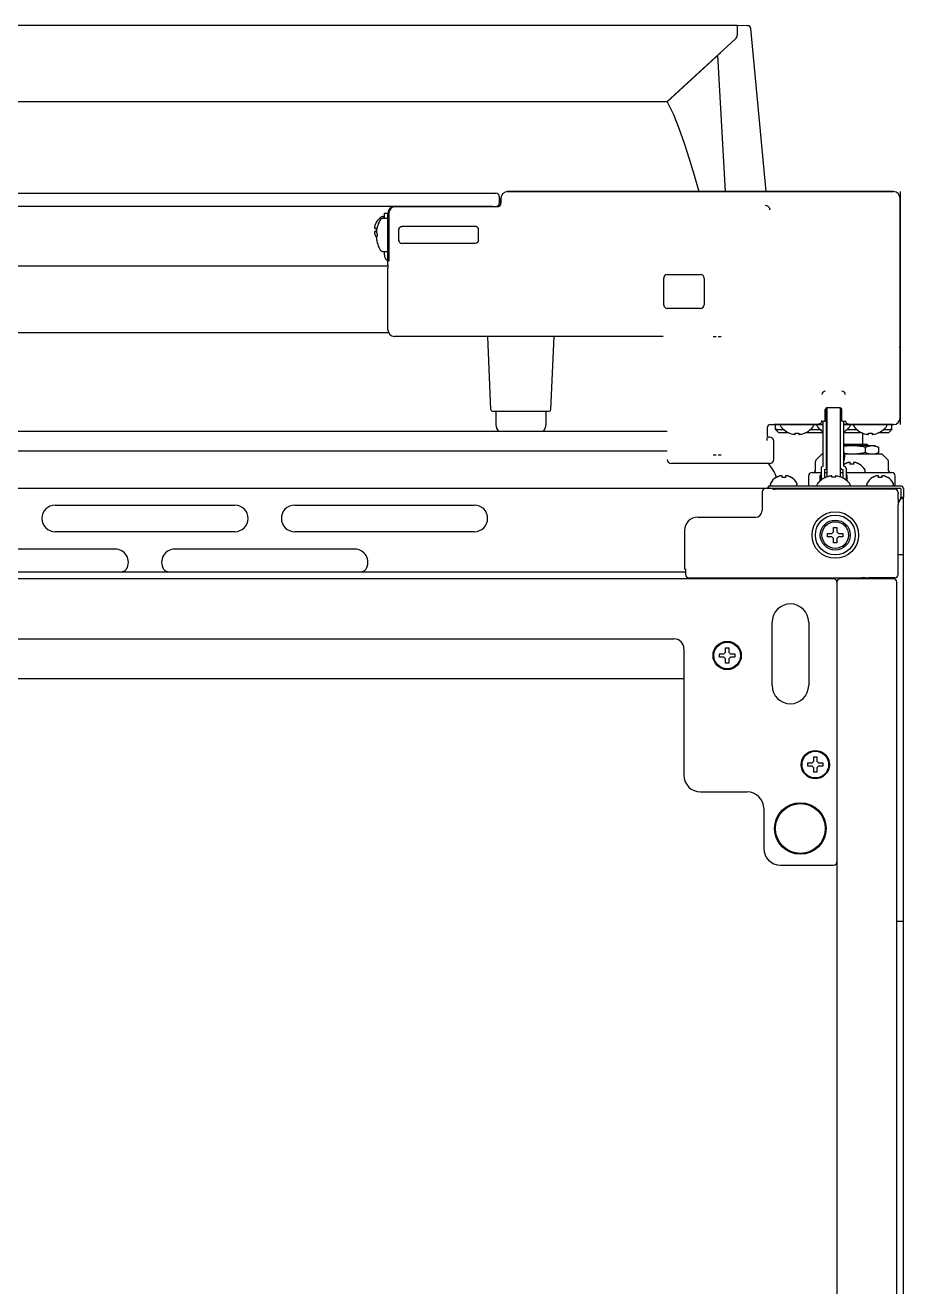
# Model space of a CAD drawing. Header units: millimetres. Extents: x -10733 to -5990, y 4258 to 7122.
# Drawn here: x -7650 to -7386, y 6742.9 to 7122 of the extents above; entities that cross this region are included whole.
import ezdxf

# ---------------------------------------------------------------- set-up
doc = ezdxf.new("R2010")
doc.units = ezdxf.units.MM
doc.header["$LTSCALE"] = 346.5
doc.layers.get('0').update_dxf_attribs({"linetype": 'CONTINUOUS'})

msp = doc.modelspace()

# ---------------------------------------------------------------- linework, layer by layer
at = {"color": 7, "linetype": 'Continuous'}
for p, q in [((-7936.04, 7122), (-7436.04, 7122)), ((-7436.04, 7122), (-7436.04, 7118.98)), ((-7436.04, 7122), (-7432.91, 7121.89)), ((-7427.29, 7072), (-7431.94, 7120.98)), ((-7457.13, 7099), (-7436.53, 7117.87)), ((-7457.04, 7099), (-7440.94, 7113.81)), ((-7439.54, 7072), (-7441.82, 7113)), ((-7457.13, 7099), (-7914.96, 7099)), ((-7863.54, 7071.51), (-7508.54, 7071.51)), ((-7507.54, 7070.51), (-7507.54, 7068.51)), ((-7389.04, 7072), (-7505.04, 7072)), ((-7505.04, 7072), (-7389.04, 7072)), ((-7387.04, 7072), (-7387.04, 7070)), ((-7509.54, 7067.51), (-7862.54, 7067.51)), ((-7538.78, 7067.5), (-7539.04, 7067.5)), ((-7539.04, 7067.5), (-7538.78, 7067.5)), ((-7538.78, 7067.5), (-7507.99, 7067.5)), ((-7507.04, 7070), (-7507.04, 7068.5)), ((-7507.04, 7070), (-7507.04, 7068.5)), ((-7507.04, 7068.5), (-7507.04, 7070)), ((-7387.04, 7070), (-7387.04, 7049.28)), ((-7387.04, 7004), (-7387.04, 7070)), ((-7544.52, 7062.8), (-7544.49, 7062.8)), ((-7542.64, 7064.5), (-7542.44, 7064.5)), ((-7542.34, 7064), (-7541.29, 7064)), ((-7542.04, 7064), (-7542.04, 7065.5)), ((-7542.04, 7065.5), (-7541.04, 7065.5)), ((-7541.04, 7050), (-7541.04, 7065.5)), ((-7541.04, 7050), (-7541.04, 7065.5)), ((-7540.78, 7065.5), (-7540.78, 7051.12)), ((-7545.04, 7061), (-7544.49, 7061)), ((-7544.49, 7060), (-7545.04, 7060)), ((-7544.25, 7061.3), (-7544.24, 7061.3)), ((-7537.82, 7060.75), (-7537.82, 7057.24)), ((-7514.79, 7061.54), (-7536.75, 7061.54)), ((-7513.79, 7057.24), (-7513.79, 7060.75)), ((-7544.49, 7058.2), (-7544.52, 7058.2)), ((-7544.49, 7058.42), (-7544.5, 7058.4)), ((-7544.24, 7056.7), (-7544.25, 7056.7)), ((-7514.79, 7056.45), (-7536.75, 7056.45)), ((-7542.34, 7054), (-7541.29, 7054)), ((-7542.04, 7052.91), (-7542.04, 7054)), ((-7541.04, 7051.08), (-7541.46, 7051.5)), ((-7541.04, 7049.6), (-7831.04, 7049.6)), ((-7541.04, 7050), (-7540.8, 7050)), ((-7541.04, 7030.5), (-7541.04, 7049.01)), ((-7387.04, 7048.7), (-7387.09, 7048.7)), ((-7387.04, 7049.28), (-7387.04, 7048.2)), ((-7387.04, 7048.2), (-7387.04, 7025.79)), ((-7458.13, 7038), (-7458.13, 7046)), ((-7457.04, 7047.09), (-7447.04, 7047.09)), ((-7445.95, 7046), (-7445.95, 7038)), ((-7447.04, 7036.91), (-7457.04, 7036.91)), ((-7540.8, 7029.6), (-7831.28, 7029.6)), ((-7458.29, 7028.5), (-7539.04, 7028.5)), ((-7458.29, 7028.5), (-7516.63, 7028.5)), ((-7510.06, 7006.48), (-7511.02, 7028.5)), ((-7492.02, 7006.48), (-7491.06, 7028.5)), ((-7387.36, 7025.3), (-7387.04, 7025.3)), ((-7387.04, 7025.79), (-7387.04, 7024.71)), ((-7387.04, 7024.71), (-7387.04, 7004)), ((-7509.56, 7006), (-7492.52, 7006)), ((-7409.54, 7003), (-7409.54, 7006.5)), ((-7409.14, 6989.1), (-7409.14, 7006.98)), ((-7405.04, 7007), (-7409.04, 7007)), ((-7409.04, 7007), (-7409.04, 6986.26)), ((-7405.04, 7007), (-7405.04, 6986.26)), ((-7404.94, 6989.1), (-7404.94, 7006.98)), ((-7404.54, 7003), (-7404.54, 7006.5)), ((-7508.54, 7005.75), (-7508.54, 7001.95)), ((-7493.54, 7005.75), (-7493.54, 7001.95)), ((-7426.04, 7002), (-7424.34, 7002)), ((-7410.14, 7002), (-7425.04, 7002)), ((-7425.04, 7002), (-7410.14, 7002)), ((-7424.54, 7000.5), (-7424.54, 7002)), ((-7411.29, 7002.26), (-7411.29, 7002)), ((-7410.58, 7003), (-7409.54, 7003)), ((-7410.14, 6989.45), (-7410.14, 7003)), ((-7409.14, 7003), (-7409.04, 7003)), ((-7409.04, 7002), (-7409.14, 7002)), ((-7409.04, 7002), (-7409.14, 7002)), ((-7405.04, 7003), (-7404.94, 7003)), ((-7404.94, 7002), (-7405.04, 7002)), ((-7404.94, 7002), (-7405.04, 7002)), ((-7404.54, 7003), (-7403.5, 7003)), ((-7403.94, 6989.45), (-7403.94, 7003)), ((-7389.04, 7002), (-7403.94, 7002)), ((-7403.94, 7002), (-7389.04, 7002)), ((-7402.79, 7002.26), (-7402.79, 7002)), ((-7389.74, 7002), (-7389.04, 7002)), ((-7389.54, 7000.5), (-7389.54, 7002)), ((-7387.04, 7004), (-7387.04, 7002)), ((-7915.04, 7000), (-7457.04, 7000)), ((-7427.04, 7001), (-7427.04, 6998.75)), ((-7426.29, 6998.25), (-7426.54, 6998.25)), ((-7424.54, 7000.5), (-7424.54, 7000.5)), ((-7423.54, 6999.5), (-7424.54, 7000.5)), ((-7424.54, 7000.5), (-7424.54, 7000.5)), ((-7420.48, 6999.5), (-7423.54, 6999.5)), ((-7423.04, 7001.68), (-7423.04, 7001.8)), ((-7422.54, 7001), (-7422.52, 7001)), ((-7422.54, 7000.96), (-7422.54, 7001)), ((-7421.97, 7000.45), (-7422.54, 7000.45)), ((-7418.59, 6999.04), (-7418.59, 6999.4)), ((-7417.49, 6999.4), (-7417.49, 6999.04)), ((-7410.14, 6999.5), (-7415.61, 6999.5)), ((-7410.97, 7000.45), (-7414.11, 7000.45)), ((-7413.56, 7001), (-7413.54, 7001)), ((-7413.54, 7001), (-7413.54, 7000.96)), ((-7413.04, 7001.68), (-7413.04, 7001.8)), ((-7412.04, 7001.68), (-7412.04, 7001.8)), ((-7411.54, 7001), (-7411.52, 7001)), ((-7411.54, 7000.96), (-7411.54, 7001)), ((-7398.48, 6999.5), (-7403.94, 6999.5)), ((-7399.97, 7000.45), (-7403.11, 7000.45)), ((-7402.56, 7001), (-7402.54, 7001)), ((-7402.54, 7001), (-7402.54, 7000.96)), ((-7402.04, 7001.68), (-7402.04, 7001.8)), ((-7401.04, 7001.68), (-7401.04, 7001.8)), ((-7400.54, 7001), (-7400.52, 7001)), ((-7400.54, 7000.96), (-7400.54, 7001)), ((-7398.29, 6996.1), (-7398.29, 6999.42)), ((-7396.59, 6999.04), (-7396.59, 6999.4)), ((-7395.49, 6999.4), (-7395.49, 6999.04)), ((-7390.54, 6999.5), (-7393.61, 6999.5)), ((-7391.54, 7000.45), (-7392.11, 7000.45)), ((-7391.56, 7001), (-7391.54, 7001)), ((-7391.54, 7001), (-7391.54, 7000.96)), ((-7391.04, 7001.68), (-7391.04, 7001.8)), ((-7390.54, 6999.5), (-7389.54, 7000.5)), ((-7389.54, 7000.5), (-7389.54, 7000.5)), ((-7389.54, 7000.5), (-7389.54, 7000.5)), ((-7425.04, 6991.5), (-7425.04, 6997)), ((-7409.04, 6995.36), (-7409.14, 6995.32)), ((-7405.04, 6996.1), (-7404.94, 6996.1)), ((-7404.94, 6995.6), (-7405.04, 6995.6)), ((-7403.94, 6996.1), (-7397.04, 6996.1)), ((-7394.56, 6995.6), (-7403.94, 6995.6)), ((-7397.5, 6993.6), (-7397.5, 6995.1)), ((-7397.04, 6996.1), (-7396.54, 6995.6)), ((-7394.56, 6995.6), (-7393.46, 6995.1)), ((-7393.46, 6993.6), (-7393.46, 6995.1)), ((-7457.04, 6994), (-7915.04, 6994)), ((-7412.54, 6988.1), (-7412.54, 6990.92)), ((-7410.73, 6992.95), (-7412.39, 6991.29)), ((-7410.68, 6992.99), (-7410.73, 6992.95)), ((-7410.37, 6993.1), (-7410.14, 6993.1)), ((-7409.14, 6993.38), (-7409.04, 6993.33)), ((-7409.14, 6993.1), (-7409.04, 6993.1)), ((-7392.71, 6993.1), (-7403.73, 6993.1)), ((-7393.46, 6993.6), (-7394.56, 6993.1)), ((-7390.69, 6991.29), (-7392.35, 6992.95)), ((-7390.54, 6988.1), (-7390.54, 6990.92)), ((-7426.29, 6990.25), (-7455.79, 6990.25)), ((-7413.54, 6987.6), (-7410.79, 6987.6)), ((-7410.79, 6988.8), (-7410.79, 6985.3)), ((-7409.79, 6988.45), (-7409.79, 6985.95)), ((-7409.79, 6987.6), (-7409.04, 6987.6)), ((-7405.04, 6987.6), (-7404.82, 6987.6)), ((-7405.04, 6987.6), (-7404.29, 6987.6)), ((-7404.29, 6988.45), (-7404.29, 6985.95)), ((-7403.84, 6990.04), (-7403.84, 6990.08)), ((-7403.29, 6988.8), (-7403.29, 6985.3)), ((-7403.29, 6987.6), (-7389.54, 6987.6)), ((-7402.04, 6990.04), (-7402.04, 6990.59)), ((-7401.04, 6990.59), (-7401.04, 6990.04)), ((-7399.24, 6990.08), (-7399.24, 6990.04)), ((-7398.27, 6987.6), (-7397.94, 6987.6)), ((-7397.54, 6988), (-7397.54, 6988.2)), ((-7426.54, 6983.6), (-7386.94, 6983.6)), ((-7426.54, 6982.8), (-7426.54, 6983.6)), ((-7426.04, 6984), (-7426.04, 6984.2)), ((-7424.34, 6986.04), (-7424.34, 6986.08)), ((-7422.54, 6986.04), (-7422.54, 6986.59)), ((-7421.54, 6986.59), (-7421.54, 6986.04)), ((-7419.74, 6986.08), (-7419.74, 6986.04)), ((-7418.04, 6984), (-7418.04, 6984.2)), ((-7414.54, 6983.6), (-7414.54, 6986.6)), ((-7412.04, 6983.91), (-7412.04, 6983.8)), ((-7411.54, 6984.6), (-7411.54, 6984.64)), ((-7411.52, 6984.6), (-7411.54, 6984.6)), ((-7411.09, 6985.04), (-7411.09, 6986.65)), ((-7407.59, 6986.19), (-7407.59, 6986.56)), ((-7406.49, 6986.56), (-7406.49, 6986.19)), ((-7402.99, 6985.04), (-7402.99, 6986.65)), ((-7402.54, 6984.6), (-7402.56, 6984.6)), ((-7402.54, 6984.64), (-7402.54, 6984.6)), ((-7402.04, 6983.91), (-7402.04, 6983.8)), ((-7397.04, 6984), (-7397.04, 6984.2)), ((-7395.34, 6986.04), (-7395.34, 6986.08)), ((-7393.54, 6986.04), (-7393.54, 6986.59)), ((-7392.54, 6986.59), (-7392.54, 6986.04)), ((-7390.74, 6986.08), (-7390.74, 6986.04)), ((-7389.04, 6984), (-7389.04, 6984.2)), ((-7388.54, 6983.6), (-7388.54, 6986.6)), ((-7427.54, 6982.8), (-7944.54, 6982.8)), ((-7428.54, 6981.8), (-7428.54, 6976.15)), ((-7426.54, 6982.8), (-7427.54, 6982.8)), ((-7386.94, 6982.8), (-7426.54, 6982.8)), ((-7425.51, 6982.78), (-7425.07, 6982.56)), ((-7388.66, 6982.55), (-7424.57, 6982.55)), ((-7401.04, 6982.8), (-7401.04, 6982.55)), ((-7388.04, 6982.33), (-7388.04, 6982.8)), ((-7386.94, 6979.72), (-7387.67, 6978.45)), ((-7387.66, 6981.55), (-7387.66, 6981.22)), ((-7386.94, 6982.8), (-7386.94, 6982.7)), ((-7386.94, 6979.72), (-7386.84, 6979.75)), ((-7386.84, 6982.7), (-7386.84, 6980.13)), ((-7386.84, 6980.13), (-7386.04, 6980.13)), ((-7386.04, 6982.8), (-7386.05, 6982.8)), ((-7386.04, 6982.8), (-7386.04, 6982.7)), ((-7386.04, 6982.7), (-7386.04, 6980.13)), ((-7386.04, 6426.4), (-7386.04, 6980.13)), ((-7641.04, 6977.8), (-7587.04, 6977.8)), ((-7569.04, 6977.8), (-7515.04, 6977.8)), ((-7387.67, 6956.93), (-7387.67, 6977.84)), ((-7447.89, 6974.15), (-7430.54, 6974.15)), ((-7587.04, 6969.8), (-7641.04, 6969.8)), ((-7515.04, 6969.8), (-7569.04, 6969.8)), ((-7451.89, 6970.15), (-7451.89, 6959.06)), ((-7408.84, 6969.3), (-7407.54, 6969.3)), ((-7408.84, 6968.3), (-7408.84, 6969.3)), ((-7407.54, 6968.3), (-7408.84, 6968.3)), ((-7407.54, 6969.3), (-7407.04, 6969.8)), ((-7407.04, 6967.8), (-7407.54, 6968.3)), ((-7407.04, 6971.1), (-7406.04, 6971.1)), ((-7407.04, 6969.8), (-7407.04, 6971.1)), ((-7406.04, 6971.1), (-7406.04, 6969.8)), ((-7406.04, 6969.8), (-7405.54, 6969.3)), ((-7405.54, 6968.3), (-7406.04, 6967.8)), ((-7405.54, 6969.3), (-7404.24, 6969.3)), ((-7404.24, 6968.3), (-7405.54, 6968.3)), ((-7404.24, 6969.3), (-7404.24, 6968.3)), ((-7623.04, 6964.6), (-7677.04, 6964.6)), ((-7551.04, 6964.6), (-7605.04, 6964.6)), ((-7407.04, 6966.5), (-7407.04, 6967.8)), ((-7406.04, 6966.5), (-7407.04, 6966.5)), ((-7406.04, 6967.8), (-7406.04, 6966.5)), ((-7386.04, 6962.8), (-7387.67, 6962.8)), ((-7451.59, 6957.6), (-7920.5, 6957.6)), ((-7451.6, 6958.44), (-7451.6, 6958.28)), ((-7451.6, 6958.28), (-7451.59, 6958.07)), ((-7451.59, 6957.67), (-7451.58, 6957.35)), ((-7451.58, 6957.35), (-7451.58, 6956.95)), ((-7407.04, 6955.6), (-7965.04, 6955.6)), ((-7450.58, 6955.95), (-7398.54, 6955.95)), ((-7406.04, 6954.6), (-7406.04, 6428.6)), ((-7389.04, 6955.6), (-7405.04, 6955.6)), ((-7401.04, 6955.95), (-7401.04, 6955.8)), ((-7390.04, 6955.8), (-7401.04, 6955.8)), ((-7400.66, 6955.95), (-7400.75, 6955.8)), ((-7400.66, 6955.95), (-7400.75, 6955.8)), ((-7398.53, 6955.95), (-7398.54, 6955.95)), ((-7388.67, 6955.93), (-7396.55, 6955.93)), ((-7388.04, 6428.6), (-7388.04, 6954.6)), ((-7425.54, 6923.6), (-7425.54, 6942.6)), ((-7414.54, 6942.6), (-7414.54, 6923.6)), ((-7917.04, 6937.6), (-7455.04, 6937.6)), ((-7452.04, 6934.6), (-7452.04, 6896.6)), ((-7439.54, 6934.9), (-7438.54, 6934.9)), ((-7439.54, 6933.6), (-7439.54, 6934.9)), ((-7438.54, 6934.9), (-7438.54, 6933.6)), ((-7441.34, 6933.1), (-7440.04, 6933.1)), ((-7441.34, 6932.1), (-7441.34, 6933.1)), ((-7440.04, 6932.1), (-7441.34, 6932.1)), ((-7440.04, 6933.1), (-7439.54, 6933.6)), ((-7439.54, 6931.6), (-7440.04, 6932.1)), ((-7439.54, 6930.3), (-7439.54, 6931.6)), ((-7438.54, 6930.3), (-7439.54, 6930.3)), ((-7438.54, 6933.6), (-7438.04, 6933.1)), ((-7438.04, 6932.1), (-7438.54, 6931.6)), ((-7438.54, 6931.6), (-7438.54, 6930.3)), ((-7438.04, 6933.1), (-7436.74, 6933.1)), ((-7436.74, 6932.1), (-7438.04, 6932.1)), ((-7436.74, 6933.1), (-7436.74, 6932.1)), ((-7452.04, 6925.6), (-7920.04, 6925.6)), ((-7414.84, 6900.3), (-7413.54, 6900.3)), ((-7414.84, 6899.3), (-7414.84, 6900.3)), ((-7413.54, 6900.3), (-7413.04, 6900.8)), ((-7413.04, 6902.1), (-7412.04, 6902.1)), ((-7413.04, 6900.8), (-7413.04, 6902.1)), ((-7412.04, 6902.1), (-7412.04, 6900.8)), ((-7412.04, 6900.8), (-7411.54, 6900.3)), ((-7411.54, 6900.3), (-7410.24, 6900.3)), ((-7410.24, 6900.3), (-7410.24, 6899.3)), ((-7413.54, 6899.3), (-7414.84, 6899.3)), ((-7413.04, 6898.8), (-7413.54, 6899.3)), ((-7413.04, 6897.5), (-7413.04, 6898.8)), ((-7412.04, 6897.5), (-7413.04, 6897.5)), ((-7411.54, 6899.3), (-7412.04, 6898.8)), ((-7412.04, 6898.8), (-7412.04, 6897.5)), ((-7410.24, 6899.3), (-7411.54, 6899.3)), ((-7447.04, 6891.6), (-7433.04, 6891.6)), ((-7428.04, 6886.6), (-7428.04, 6874.6)), ((-7423.04, 6869.6), (-7407.04, 6869.6)), ((-7386.01, 6858.1), (-7386.04, 6858.1)), ((-7385.96, 6855.6), (-7386.01, 6855.6)), ((-7388.04, 6852.8), (-7386.04, 6852.8))]:
    msp.add_line(p, q, dxfattribs=at)
for points in [[(-7457.04, 7099), (-7455.2, 7095.19), (-7453.54, 7091.02), (-7451.98, 7086.6), (-7450.45, 7081.86), (-7448.95, 7076.9), (-7447.54, 7072)], [(-7412.39, 6991.29), (-7412.44, 6991.24), (-7412.48, 6991.17), (-7412.51, 6991.11), (-7412.52, 6991.05), (-7412.53, 6991.01), (-7412.54, 6990.97), (-7412.54, 6990.93), (-7412.54, 6990.92)], [(-7410.37, 6993.1), (-7410.45, 6993.09), (-7410.53, 6993.07), (-7410.61, 6993.04), (-7410.68, 6992.99)], [(-7392.35, 6992.95), (-7392.4, 6992.99), (-7392.47, 6993.04), (-7392.55, 6993.07), (-7392.64, 6993.09), (-7392.71, 6993.1)], [(-7390.54, 6990.92), (-7390.54, 6990.93), (-7390.54, 6990.97), (-7390.55, 6991.01), (-7390.56, 6991.05), (-7390.58, 6991.11), (-7390.6, 6991.17), (-7390.65, 6991.24), (-7390.69, 6991.29)], [(-7451.61, 6958.66), (-7451.61, 6958.66), (-7451.61, 6958.64), (-7451.61, 6958.61), (-7451.61, 6958.57), (-7451.61, 6958.51), (-7451.6, 6958.44)], [(-7451.59, 6958.07), (-7451.59, 6957.81), (-7451.59, 6957.67)]]:
    msp.add_lwpolyline(points, dxfattribs=at)
for centre, radius in [((-7406.54, 6968.8), 7), ((-7406.54, 6968.8), 6), ((-7406.54, 6968.8), 4.5), ((-7406.54, 6968.8), 4), ((-7439.04, 6932.6), 4.25), ((-7439.04, 6932.6), 4), ((-7412.54, 6899.8), 4.25), ((-7412.54, 6899.8), 4), ((-7417.04, 6880.6), 7.75), ((-7417.04, 6880.6), 7.49)]:
    msp.add_circle(centre, radius, dxfattribs=at)
for centre, radius, start, end in [((-7432.94, 7120.89), 1, 5.4268, 88), ((-7437.54, 7118.98), 1.5, 312.5, 0), ((-7508.54, 7070.51), 1, 0, 90), ((-7505.04, 7070), 2, 90, 180), ((-7389.04, 7070), 2, 0, 90), ((-7539.04, 7065.5), 2, 90, 180), ((-7539.04, 7065.5), 2, 90, 180), ((-7538.73, 7065.5), 2, 90.001, 179.999), ((-7508.54, 7068.51), 1, 270, 0), ((-7427.7, 7066.37), 1.53, 5.7197, 14.1066), ((-7540.43, 7060.31), 4.75, 148.4659, 151.0313), ((-7540.42, 7060.3), 4.8, 120.3012, 148.6273), ((-7535.46, 7059), 9.08, 151.3979, 165.3324), ((-7542.34, 7062.75), 1.25, 90, 151.3979), ((-7542.64, 7064.1), 0.4, 90, 120.3012), ((-7542.44, 7064.1), 0.4, 22.5, 90), ((-7541.29, 7063.75), 0.25, 0, 90), ((-7543.07, 7061.25), 1.98, 174.8627, 175.7144), ((-7543.08, 7061.25), 1.97, 175.714, 176.9766), ((-7543.09, 7061.25), 1.96, 176.9771, 178.0037), ((-7543.1, 7061.25), 1.95, 178.0037, 179.0738), ((-7543.1, 7061.25), 1.95, 179.0741, 181.1541), ((-7543.1, 7061.25), 1.95, 181.1545, 182.3767), ((-7543.09, 7061.25), 1.96, 182.3765, 183.2159), ((-7543.08, 7061.25), 1.97, 183.2167, 184.6016), ((-7543.07, 7061.25), 1.98, 184.6009, 185.2558), ((-7543.07, 7059.75), 1.98, 174.7442, 175.3991), ((-7543.08, 7059.75), 1.97, 175.3984, 176.7833), ((-7543.09, 7059.75), 1.96, 176.7841, 177.6235), ((-7543.1, 7059.75), 1.96, 177.6234, 178.8455), ((-7543.1, 7059.75), 1.95, 178.8459, 180.9258), ((-7543.1, 7059.75), 1.95, 180.9261, 181.9964), ((-7543.09, 7059.75), 1.96, 181.9964, 183.0228), ((-7543.08, 7059.75), 1.97, 183.0233, 184.286), ((-7543.07, 7059.75), 1.98, 184.2856, 185.1372), ((-7540.54, 7060.35), 4.64, 163.6036, 165.6824), ((-7543.05, 7061.24), 2.01, 172.7256, 174.8598), ((-7543.05, 7061.25), 2.01, 185.2585, 187.2741), ((-7543.05, 7059.74), 2.01, 172.7259, 174.7415), ((-7543.05, 7059.75), 2.01, 185.1401, 187.2744), ((-7540.54, 7060.64), 4.64, 194.3176, 196.3964), ((-7540.51, 7060.34), 4.67, 162.6228, 163.6051), ((-7540.51, 7060.65), 4.67, 196.3949, 197.3772), ((-7540.5, 7060.34), 4.68, 161.535, 162.6227), ((-7540.5, 7060.66), 4.68, 197.3773, 198.465), ((-7540.48, 7060.33), 4.7, 159.4813, 161.5344), ((-7540.48, 7060.66), 4.7, 198.4656, 200.5187), ((-7540.47, 7060.33), 4.72, 158.9977, 159.4819), ((-7540.47, 7060.67), 4.72, 200.5181, 201.0023), ((-7540.46, 7060.32), 4.72, 157.4524, 158.9975), ((-7540.46, 7060.67), 4.72, 201.0025, 202.5476), ((-7540.46, 7060.32), 4.73, 156.6826, 157.4526), ((-7540.46, 7060.67), 4.73, 202.5474, 203.3174), ((-7540.45, 7060.32), 4.73, 155.4278, 156.6825), ((-7540.45, 7060.32), 4.74, 154.4598, 155.4278), ((-7540.44, 7060.32), 4.74, 153.3188, 154.4598), ((-7540.44, 7060.31), 4.75, 151.9926, 153.3187), ((-7540.44, 7060.31), 4.75, 151.0316, 151.9926), ((-7540.73, 7060.5), 3.79, 172.4013, 179.9911), ((-7540.73, 7060.5), 3.79, 180.0089, 187.5987), ((-7535.58, 7059.08), 8.94, 175.8071, 176.6497), ((-7535.57, 7059.07), 8.95, 167.3743, 175.8008), ((-7535.57, 7059.07), 8.95, 165.6057, 167.3692), ((-7535.46, 7059), 8.79, 177.391, 182.609), ((-7536.83, 7060.57), 0.932, 161.0623, 179.1841), ((-7540.45, 7060.68), 4.73, 203.3175, 204.5722), ((-7540.45, 7060.68), 4.74, 204.5722, 205.5402), ((-7540.44, 7060.68), 4.74, 205.5402, 206.6812), ((-7540.44, 7060.68), 4.75, 206.6813, 208.0074), ((-7540.44, 7060.68), 4.75, 208.0074, 208.9684), ((-7540.44, 7060.68), 4.75, 208.9684, 209.359), ((-7540.43, 7060.68), 4.75, 209.3591, 211.534), ((-7540.42, 7060.7), 4.8, 211.3727, 212.1438), ((-7535.58, 7058.92), 8.94, 183.3503, 184.1929), ((-7535.57, 7058.92), 8.95, 184.1992, 192.6256), ((-7535.57, 7058.92), 8.95, 192.6308, 194.3943), ((-7535.46, 7059), 9.08, 194.6676, 208.6021), ((-7536.83, 7057.42), 0.932, 180.8159, 198.9047), ((-7542.34, 7055.25), 1.25, 208.6021, 270), ((-7540.04, 7052.91), 2, 180, 225), ((-7541.29, 7054.25), 0.25, 270, 0), ((-7457.04, 7046), 1.09, 90, 180), ((-7447.04, 7046), 1.09, 0, 90), ((-7457.04, 7038), 1.09, 180, 270), ((-7447.04, 7038), 1.09, 270, 0), ((-7442.37, 6962.11), 66.22, 89.9445, 90.7362), ((-7441.76, 6953.72), 74.61, 89.3083, 90.011), ((-7509.56, 7006.5), 0.5, 182.5, 270), ((-7508.29, 7005.75), 0.25, 90, 180), ((-7493.79, 7005.75), 0.25, 0, 90), ((-7492.52, 7006.5), 0.5, 270, 357.5), ((-7409.04, 7006.5), 0.5, 90, 180), ((-7405.04, 7006.5), 0.5, 0, 90), ((-7425.04, 7004), 2, 266.1702, 270), ((-7422.84, 7001.8), 0.2, 90, 180), ((-7413.24, 7001.8), 0.2, 0, 90), ((-7411.84, 7001.8), 0.2, 90, 180), ((-7409.14, 7004.3), 0.1, 270, 0), ((-7404.94, 7004.3), 0.1, 180, 270), ((-7402.24, 7001.8), 0.2, 0, 90), ((-7400.84, 7001.8), 0.2, 90, 180), ((-7391.24, 7001.8), 0.2, 0, 90), ((-7389.04, 7004), 2, 270, 0), ((-7389.04, 7004), 2, 270, 0), ((-7505.54, 7001.95), 3, 180, 220.7412), ((-7496.54, 7001.95), 3, 319.2588, 0), ((-7426.54, 6998.75), 0.5, 179.9649, 270.0351), ((-7426.29, 6997), 1.25, 0.0026, 89.9974), ((-7422.84, 7001.68), 0.2, 180, 213.2419), ((-7418.24, 7004.7), 5.7, 213.2419, 221.0283), ((-7418.24, 7004.7), 5.67, 220.8174, 224.4834), ((-7418.12, 7005.35), 6.33, 263.1837, 265.7043), ((-7418.04, 7005.2), 5.82, 264.5821, 275.4179), ((-7417.97, 7005.35), 6.33, 274.2958, 276.8163), ((-7417.85, 7004.7), 5.67, 315.5167, 319.1826), ((-7417.84, 7004.7), 5.7, 318.9717, 326.7581), ((-7413.24, 7001.68), 0.2, 326.7581, 0), ((-7411.84, 7001.68), 0.2, 180, 213.2419), ((-7407.24, 7004.7), 5.7, 213.2419, 221.0283), ((-7407.24, 7004.7), 5.67, 220.8174, 224.4834), ((-7407.22, 7004.72), 5.69, 224.5157, 239.095), ((-7407.21, 7004.74), 5.71, 250.2852, 251.3486), ((-7406.87, 7004.74), 5.71, 288.6505, 289.7152), ((-7406.86, 7004.72), 5.69, 300.9047, 315.4843), ((-7406.85, 7004.7), 5.67, 315.5167, 319.1826), ((-7406.84, 7004.7), 5.7, 318.9717, 326.7581), ((-7402.24, 7001.68), 0.2, 326.7581, 0), ((-7400.84, 7001.68), 0.2, 180, 213.2419), ((-7396.24, 7004.7), 5.7, 213.2419, 221.0283), ((-7396.24, 7004.7), 5.67, 220.8174, 224.4834), ((-7396.12, 7005.35), 6.33, 263.1837, 265.7043), ((-7396.04, 7005.2), 5.82, 264.5821, 275.4179), ((-7395.97, 7005.35), 6.33, 274.2958, 276.8163), ((-7395.85, 7004.7), 5.67, 315.5167, 319.1826), ((-7395.84, 7004.7), 5.7, 318.9717, 326.7581), ((-7391.24, 7001.68), 0.2, 326.7581, 0), ((-7352.84, 6997.18), 74.32, 179.3026, 180.0119), ((-7407.11, 6989.76), 5.9, 109.065, 110.0994), ((-7400.53, 6973.03), 22.64, 101.2389, 101.497), ((-7411.78, 6992.45), 7.09, 15.2613, 18.079), ((-7455.79, 6991.5), 1.25, 180.0026, 269.9974), ((-7442.32, 7067.53), 74.61, 269.3083, 270.011), ((-7441.71, 7059.13), 66.22, 269.9445, 270.7362), ((-7426.29, 6991.5), 1.25, 270.0026, 359.9974), ((-7407.11, 6998.94), 5.9, 249.9006, 250.935), ((-7409.32, 6992.45), 5.62, 342.8538, 17.1462), ((-7402.29, 6988.64), 1.97, 93.2167, 94.6016), ((-7402.29, 6988.65), 1.96, 92.3765, 93.2159), ((-7402.29, 6988.65), 1.95, 91.1545, 92.3767), ((-7402.29, 6988.66), 1.95, 89.0741, 91.1541), ((-7402.29, 6988.66), 1.95, 88.0037, 89.0738), ((-7402.29, 6988.65), 1.96, 86.9771, 88.0037), ((-7402.29, 6988.64), 1.97, 85.714, 86.9766), ((-7400.79, 6988.64), 1.97, 93.0233, 94.286), ((-7400.79, 6988.65), 1.96, 91.9964, 93.0228), ((-7400.79, 6988.66), 1.95, 90.9261, 91.9964), ((-7400.79, 6988.66), 1.95, 88.8459, 90.9258), ((-7400.79, 6988.65), 1.96, 87.6234, 88.8455), ((-7400.79, 6988.65), 1.96, 86.7841, 87.6235), ((-7400.79, 6988.64), 1.97, 85.3984, 86.7833), ((-7440.21, 6978.92), 17.7, 31.9959, 39.8126), ((-7431.99, 6984.06), 8, 14.7467, 31.9959), ((-7413.54, 6986.6), 1, 90, 180), ((-7413.04, 6988.1), 0.5, 270, 0), ((-7410.79, 6986.65), 0.3, 90, 180), ((-7410.14, 6988.8), 0.65, 90, 180), ((-7409.79, 6989.1), 0.65, 270, 0), ((-7401.34, 6985.98), 4.8, 138.9495, 140.9206), ((-7411.78, 6992.45), 7.09, 341.921, 344.7387), ((-7404.29, 6989.1), 0.65, 180, 270), ((-7401.34, 6985.98), 4.8, 121.3727, 122.9009), ((-7403.94, 6988.8), 0.65, 0, 90), ((-7401.35, 6985.99), 4.75, 118.9687, 121.5341), ((-7401.36, 6985.99), 4.75, 118.0074, 118.9684), ((-7401.36, 6986), 4.75, 116.6813, 118.0074), ((-7401.36, 6986), 4.74, 115.5402, 116.6812), ((-7401.36, 6986), 4.74, 114.5722, 115.5402), ((-7401.36, 6986.01), 4.73, 113.3175, 114.5722), ((-7403.29, 6986.65), 0.3, 0, 90), ((-7401.37, 6986.01), 4.73, 112.5474, 113.3174), ((-7401.37, 6986.02), 4.72, 111.0025, 112.5476), ((-7401.37, 6986.03), 4.72, 110.5181, 111.0023), ((-7401.37, 6986.04), 4.7, 108.4656, 110.5187), ((-7401.38, 6986.05), 4.68, 107.3773, 108.465), ((-7401.39, 6986.07), 4.67, 106.3949, 107.3772), ((-7401.39, 6986.1), 4.64, 104.3176, 106.3964), ((-7402.29, 6988.6), 2.01, 95.2585, 97.2741), ((-7402.29, 6988.62), 1.98, 94.6009, 95.2558), ((-7402.29, 6988.63), 1.98, 84.8627, 85.7144), ((-7402.3, 6988.6), 2.01, 82.7256, 84.8598), ((-7401.54, 6986.28), 3.8, 82.4351, 97.5649), ((-7400.79, 6988.6), 2.01, 95.1401, 97.2744), ((-7400.79, 6988.63), 1.98, 94.2856, 95.1372), ((-7400.79, 6988.62), 1.98, 84.7442, 85.3991), ((-7400.8, 6988.6), 2.01, 82.7259, 84.7415), ((-7401.69, 6986.1), 4.64, 73.6036, 75.6824), ((-7401.7, 6986.07), 4.67, 72.6228, 73.6051), ((-7401.7, 6986.05), 4.68, 71.535, 72.6227), ((-7401.71, 6986.04), 4.7, 69.4813, 71.5344), ((-7401.71, 6986.03), 4.72, 68.9977, 69.4819), ((-7401.71, 6986.02), 4.72, 67.4524, 68.9975), ((-7401.72, 6986.01), 4.73, 66.6826, 67.4526), ((-7401.72, 6986.01), 4.73, 65.4278, 66.6825), ((-7401.72, 6986), 4.74, 64.4598, 65.4278), ((-7401.72, 6986), 4.74, 63.3188, 64.4598), ((-7401.72, 6986), 4.75, 61.9926, 63.3187), ((-7401.73, 6985.99), 4.75, 61.0316, 61.9926), ((-7401.73, 6985.99), 4.75, 58.4659, 61.0313), ((-7401.74, 6985.98), 4.8, 30.3012, 58.6273), ((-7397.94, 6988), 0.4, 270, 0), ((-7397.94, 6988.2), 0.4, 0, 30.3012), ((-7390.04, 6988.1), 0.5, 180, 270), ((-7389.54, 6986.6), 1, 0, 90), ((-7426.04, 6982.7), 0.9, 123.749, 173.6194), ((-7425.64, 6984.2), 0.4, 149.6988, 180), ((-7425.64, 6984), 0.4, 180, 270), ((-7421.84, 6981.98), 4.8, 121.3727, 149.6988), ((-7421.85, 6981.99), 4.75, 118.9687, 121.5341), ((-7421.86, 6981.99), 4.75, 118.0074, 118.9684), ((-7421.86, 6982), 4.75, 116.6813, 118.0074), ((-7421.86, 6982), 4.74, 115.5402, 116.6812), ((-7421.86, 6982), 4.74, 114.5722, 115.5402), ((-7421.86, 6982.01), 4.73, 113.3175, 114.5722), ((-7421.87, 6982.01), 4.73, 112.5474, 113.3174), ((-7421.87, 6982.02), 4.72, 111.0025, 112.5476), ((-7421.87, 6982.03), 4.72, 110.5181, 111.0023), ((-7421.87, 6982.04), 4.7, 108.4656, 110.5187), ((-7421.88, 6982.05), 4.68, 107.3773, 108.465), ((-7421.89, 6982.07), 4.67, 106.3949, 107.3772), ((-7421.89, 6982.1), 4.64, 104.3176, 106.3964), ((-7422.79, 6984.6), 2.01, 95.2585, 97.2741), ((-7422.79, 6984.62), 1.98, 94.6009, 95.2558), ((-7422.79, 6984.64), 1.97, 93.2167, 94.6016), ((-7422.79, 6984.65), 1.96, 92.3765, 93.2159), ((-7422.79, 6984.65), 1.95, 91.1545, 92.3767), ((-7422.79, 6984.66), 1.95, 89.0741, 91.1541), ((-7422.79, 6984.66), 1.95, 88.0037, 89.0738), ((-7422.79, 6984.65), 1.96, 86.9771, 88.0037), ((-7422.79, 6984.64), 1.97, 85.714, 86.9766), ((-7422.79, 6984.63), 1.98, 84.8627, 85.7144), ((-7422.8, 6984.6), 2.01, 82.7256, 84.8598), ((-7422.04, 6982.28), 3.8, 82.4351, 97.5649), ((-7421.29, 6984.6), 2.01, 95.1401, 97.2744), ((-7421.29, 6984.63), 1.98, 94.2856, 95.1372), ((-7421.29, 6984.64), 1.97, 93.0233, 94.286), ((-7421.29, 6984.65), 1.96, 91.9964, 93.0228), ((-7421.29, 6984.66), 1.95, 90.9261, 91.9964), ((-7421.29, 6984.66), 1.95, 88.8459, 90.9258), ((-7421.29, 6984.65), 1.96, 87.6234, 88.8455), ((-7421.29, 6984.65), 1.96, 86.7841, 87.6235), ((-7421.29, 6984.64), 1.97, 85.3984, 86.7833), ((-7421.29, 6984.62), 1.98, 84.7442, 85.3991), ((-7421.3, 6984.6), 2.01, 82.7259, 84.7415), ((-7422.19, 6982.1), 4.64, 73.6036, 75.6824), ((-7422.2, 6982.07), 4.67, 72.6228, 73.6051), ((-7422.2, 6982.05), 4.68, 71.535, 72.6227), ((-7422.21, 6982.04), 4.7, 69.4813, 71.5344), ((-7422.21, 6982.03), 4.72, 68.9977, 69.4819), ((-7422.21, 6982.02), 4.72, 67.4524, 68.9975), ((-7422.22, 6982.01), 4.73, 66.6826, 67.4526), ((-7422.22, 6982.01), 4.73, 65.4278, 66.6825), ((-7422.22, 6982), 4.74, 64.4598, 65.4278), ((-7422.22, 6982), 4.74, 63.3188, 64.4598), ((-7422.22, 6982), 4.75, 61.9926, 63.3187), ((-7422.23, 6981.99), 4.75, 61.0316, 61.9926), ((-7422.23, 6981.99), 4.75, 58.4659, 61.0313), ((-7422.24, 6981.98), 4.8, 30.3012, 58.6273), ((-7418.44, 6984), 0.4, 270, 0), ((-7418.44, 6984.2), 0.4, 0, 30.3012), ((-7411.84, 6983.91), 0.2, 146.7581, 180), ((-7411.84, 6983.8), 0.2, 180, 270), ((-7407.24, 6980.9), 5.7, 138.9717, 146.7581), ((-7407.24, 6980.89), 5.67, 135.5167, 139.1826), ((-7407.12, 6980.24), 6.33, 94.2958, 96.8163), ((-7407.04, 6980.39), 5.82, 84.5821, 95.4179), ((-7406.97, 6980.24), 6.33, 83.1837, 85.7043), ((-7406.85, 6980.89), 5.67, 40.8174, 44.4834), ((-7406.84, 6980.9), 5.7, 33.2419, 41.0283), ((-7402.24, 6983.8), 0.2, 270, 0), ((-7402.24, 6983.91), 0.2, 0, 33.2419), ((-7396.64, 6984.2), 0.4, 149.6988, 180), ((-7396.64, 6984), 0.4, 180, 270), ((-7392.84, 6981.98), 4.8, 121.3727, 149.6988), ((-7392.85, 6981.99), 4.75, 118.9687, 121.5341), ((-7392.86, 6981.99), 4.75, 118.0074, 118.9684), ((-7392.86, 6982), 4.75, 116.6813, 118.0074), ((-7392.86, 6982), 4.74, 115.5402, 116.6812), ((-7392.86, 6982), 4.74, 114.5722, 115.5402), ((-7392.86, 6982.01), 4.73, 113.3175, 114.5722), ((-7392.87, 6982.01), 4.73, 112.5474, 113.3174), ((-7392.87, 6982.02), 4.72, 111.0025, 112.5476), ((-7392.87, 6982.03), 4.72, 110.5181, 111.0023), ((-7392.87, 6982.04), 4.7, 108.4656, 110.5187), ((-7392.88, 6982.05), 4.68, 107.3773, 108.465), ((-7392.89, 6982.07), 4.67, 106.3949, 107.3772), ((-7392.89, 6982.1), 4.64, 104.3176, 106.3964), ((-7393.79, 6984.6), 2.01, 95.2585, 97.2741), ((-7393.79, 6984.62), 1.98, 94.6009, 95.2558), ((-7393.79, 6984.64), 1.97, 93.2167, 94.6016), ((-7393.79, 6984.65), 1.96, 92.3765, 93.2159), ((-7393.79, 6984.65), 1.95, 91.1545, 92.3767), ((-7393.79, 6984.66), 1.95, 89.0741, 91.1541), ((-7393.79, 6984.66), 1.95, 88.0037, 89.0738), ((-7393.79, 6984.65), 1.96, 86.9771, 88.0037), ((-7393.79, 6984.64), 1.97, 85.714, 86.9766), ((-7393.79, 6984.63), 1.98, 84.8627, 85.7144), ((-7393.8, 6984.6), 2.01, 82.7256, 84.8598), ((-7393.04, 6982.28), 3.8, 82.4351, 97.5649), ((-7392.29, 6984.6), 2.01, 95.1401, 97.2744), ((-7392.29, 6984.63), 1.98, 94.2856, 95.1372), ((-7392.29, 6984.64), 1.97, 93.0233, 94.286), ((-7392.29, 6984.65), 1.96, 91.9964, 93.0228), ((-7392.29, 6984.66), 1.95, 90.9261, 91.9964), ((-7392.29, 6984.66), 1.95, 88.8459, 90.9258), ((-7392.29, 6984.65), 1.96, 87.6234, 88.8455), ((-7392.29, 6984.65), 1.96, 86.7841, 87.6235), ((-7392.29, 6984.64), 1.97, 85.3984, 86.7833), ((-7392.29, 6984.62), 1.98, 84.7442, 85.3991), ((-7392.3, 6984.6), 2.01, 82.7259, 84.7415), ((-7393.19, 6982.1), 4.64, 73.6036, 75.6824), ((-7393.2, 6982.07), 4.67, 72.6228, 73.6051), ((-7393.2, 6982.05), 4.68, 71.535, 72.6227), ((-7393.21, 6982.04), 4.7, 69.4813, 71.5344), ((-7393.21, 6982.03), 4.72, 68.9977, 69.4819), ((-7393.21, 6982.02), 4.72, 67.4524, 68.9975), ((-7393.22, 6982.01), 4.73, 66.6826, 67.4526), ((-7393.22, 6982.01), 4.73, 65.4278, 66.6825), ((-7393.22, 6982), 4.74, 64.4598, 65.4278), ((-7393.22, 6982), 4.74, 63.3188, 64.4598), ((-7393.22, 6982), 4.75, 61.9926, 63.3187), ((-7393.23, 6981.99), 4.75, 61.0316, 61.9926), ((-7393.23, 6981.99), 4.75, 58.4659, 61.0313), ((-7393.24, 6981.98), 4.8, 30.3012, 58.6273), ((-7389.44, 6984), 0.4, 270, 0), ((-7389.44, 6984.2), 0.4, 0, 30.3012), ((-7386.94, 6982.7), 0.9, 0, 90), ((-7386.94, 6982.7), 0.1, 0, 90), ((-7641.04, 6973.8), 4, 90, 270), ((-7587.04, 6973.8), 4, 270, 90), ((-7569.04, 6973.8), 4, 90, 270), ((-7515.04, 6973.8), 4, 270, 90), ((-7623.04, 6960.6), 4, 330, 90), ((-7605.04, 6960.6), 4, 90, 210), ((-7551.04, 6960.6), 4, 330, 90), ((-7450.88, 6959.07), 1.01, 210.6455, 224.997), ((-7450.58, 6956.95), 1, 180.3022, 269.9934), ((-7407.04, 6954.6), 1, 0, 90), ((-7405.04, 6954.6), 1, 90, 180), ((-7390.04, 6953.8), 2, 64.197, 90), ((-7389.04, 6954.6), 1, 0, 90), ((-7420.04, 6942.6), 5.5, 0, 180), ((-7455.04, 6934.6), 3, 0, 90), ((-7420.04, 6923.6), 5.5, 180, 0), ((-7447.04, 6896.6), 5, 180, 270), ((-7412.54, 6893.8), 4.75, 131.4767, 133.9687), ((-7412.54, 6893.8), 4.75, 46.0313, 48.5233), ((-7433.04, 6886.6), 5, 0, 90), ((-7423.04, 6874.6), 5, 180, 270), ((-7407.04, 6870.6), 1, 270, 0)]:
    msp.add_arc(centre, radius, start, end, dxfattribs=at)
for centre, major_axis, ratio, start_param, end_param in [((-7505.04, 7070), (-1.41, 1.41), 0.999695, -0.785246, 0.785246), ((-7389.04, 7070), (1.41, 1.41), 0.999695, 5.497939, 7.068431), ((-7538.78, 7065.5), (-2, 0), 0.999848, -1.570796, 0), ((-7508.04, 7068.5), (-1, 0), 0.999848, 1.621627, 3.141593), ((-7541.02, 7049.01), (0, 1), 0.017455, 0.057772, 1.570796), ((-7387.01, 7049.28), (0, 2), 0.017455, 1.570796, 1.868157), ((-7387, 7049.28), (0.02, 2), 0.017453, 1.868352, 2.141032), ((-7539.04, 7030.5), (1.41, 1.41), 0.999695, 2.356347, 3.926839), ((-7387.08, 7024.71), (0.02, 2), 0.017453, -1.27324, -1.000561), ((-7387.08, 7024.71), (0, 2), 0.017455, 4.712389, 5.009749), ((-7409.54, 7011), (-0.708, 0.708), 0.998783, -0.784789, 0.784789), ((-7404.54, 7011), (0.708, 0.708), 0.998783, 5.498396, 7.067974), ((-7426.04, 7001), (-0.707, 0.707), 0.999695, -0.785246, 0.785246), ((-7411.54, 7003.26), (-0.895, 0.447), 0.999239, 2.034627, 3.604814), ((-7402.54, 7003.26), (0.895, 0.447), 0.999239, 2.678371, 4.248559), ((-7389.04, 7004), (-1.41, 1.41), 0.999695, 2.356347, 3.926839), ((-7427.54, 6981.8), (-0.707, 0.707), 0.999695, -0.785246, 0.785246), ((-7426.51, 6982.78), (-1, 0), 0.017455, 3.176499, 4.712389), ((-7424.57, 6982.56), (0.5, 0), 0.017455, 3.176499, 4.712389), ((-7388.66, 6981.55), (0.447, 0.895), 0.99981, -1.107103, 0.463541), ((-7387.67, 6981.21), (0, 1.84), 0.004753, 3.560429, 4.719708), ((-7387.67, 6977.86), (0, 1.84), 0.004753, 0.418836, 1.578115), ((-7430.54, 6976.15), (-1.41, 1.41), 0.999695, 2.356347, 3.926839), ((-7447.89, 6970.15), (-2.83, 2.83), 0.999695, -0.785246, 0.785246), ((-7450.89, 6959.06), (-0.707, 0.707), 0.999695, 0.785246, 1.319255), ((-7388.67, 6956.93), (-0.707, 0.707), 0.999924, 2.356233, 3.926953)]:
    msp.add_ellipse(centre, major_axis=major_axis, ratio=ratio, start_param=start_param, end_param=end_param, dxfattribs=at)
for points in [[(-7432.52, 7121.77), (-7432.66, 7121.84), (-7432.82, 7121.88), (-7432.97, 7121.89)], [(-7507.99, 7067.5), (-7507.8, 7067.5), (-7507.61, 7067.55), (-7507.45, 7067.65)], [(-7544.49, 7059.57), (-7544.43, 7059.49), (-7544.33, 7059.44), (-7544.24, 7059.4)], [(-7513.81, 7060.79), (-7513.84, 7060.9), (-7513.89, 7061.02), (-7513.95, 7061.11)], [(-7513.79, 7060.75), (-7513.79, 7060.87), (-7513.81, 7061), (-7513.86, 7061.11)], [(-7513.81, 7057.2), (-7513.84, 7057.09), (-7513.89, 7056.98), (-7513.95, 7056.88)], [(-7513.86, 7056.88), (-7513.81, 7057), (-7513.79, 7057.12), (-7513.79, 7057.24)]]:
    msp.add_open_spline(points, degree=3, dxfattribs=at)
for points, knots in [([(-7427.65, 7067.89), (-7427.34, 7067.89), (-7426.68, 7067.66), (-7426.3, 7067.07), (-7426.21, 7066.74)], [0, 0, 0, 0, 0.475016, 1, 1, 1, 1]), ([(-7544.5, 7059.6), (-7544.5, 7059.59), (-7544.49, 7059.59), (-7544.49, 7059.58), (-7544.49, 7059.57)], [0, 0, 0, 0, 0.489527, 1, 1, 1, 1]), ([(-7537.71, 7060.88), (-7537.66, 7061.04), (-7537.41, 7061.39), (-7536.98, 7061.54), (-7536.75, 7061.54)], [0, 0, 0, 0, 0.418819, 1, 1, 1, 1]), ([(-7513.95, 7061.11), (-7513.99, 7061.17), (-7514.2, 7061.41), (-7514.54, 7061.54), (-7514.79, 7061.54)], [0, 0, 0, 0, 0.202427, 1, 1, 1, 1]), ([(-7544.24, 7058.6), (-7544.27, 7058.58), (-7544.36, 7058.54), (-7544.45, 7058.48), (-7544.49, 7058.42)], [0, 0, 0, 0, 0.314454, 1, 1, 1, 1]), ([(-7537.71, 7057.12), (-7537.66, 7056.96), (-7537.41, 7056.6), (-7536.98, 7056.45), (-7536.75, 7056.45)], [0, 0, 0, 0, 0.418831, 1, 1, 1, 1]), ([(-7513.95, 7056.88), (-7513.99, 7056.83), (-7514.2, 7056.58), (-7514.54, 7056.45), (-7514.79, 7056.45)], [0, 0, 0, 0, 0.202427, 1, 1, 1, 1]), ([(-7422.54, 7000.45), (-7422.79, 7000.45), (-7423.16, 7000.45), (-7423.62, 7000.45), (-7423.92, 7000.46), (-7424.16, 7000.47), (-7424.35, 7000.47), (-7424.46, 7000.49), (-7424.53, 7000.48), (-7424.54, 7000.5)], [0, 0, 0, 0, 0.375724, 0.546127, 0.696371, 0.820874, 0.915025, 0.975385, 1, 1, 1, 1]), ([(-7422.28, 7000.73), (-7421.83, 7000.27), (-7420.76, 6999.51), (-7419.51, 6999.14), (-7418.87, 6999.07)], [0, 0, 0, 0, 0.499968, 1, 1, 1, 1]), ([(-7417.21, 6999.07), (-7416.58, 6999.14), (-7415.32, 6999.51), (-7414.25, 7000.27), (-7413.81, 7000.73)], [0, 0, 0, 0, 0.500033, 1, 1, 1, 1]), ([(-7400.28, 7000.73), (-7399.83, 7000.27), (-7398.76, 6999.51), (-7397.51, 6999.14), (-7396.87, 6999.07)], [0, 0, 0, 0, 0.499968, 1, 1, 1, 1]), ([(-7395.21, 6999.07), (-7394.58, 6999.14), (-7393.32, 6999.51), (-7392.25, 7000.27), (-7391.81, 7000.73)], [0, 0, 0, 0, 0.500033, 1, 1, 1, 1]), ([(-7389.54, 7000.5), (-7389.55, 7000.48), (-7389.62, 7000.49), (-7389.73, 7000.47), (-7389.92, 7000.47), (-7390.17, 7000.46), (-7390.46, 7000.45), (-7390.93, 7000.45), (-7391.29, 7000.45), (-7391.54, 7000.45)], [0, 0, 0, 0, 0.024656, 0.085102, 0.179322, 0.303876, 0.454169, 0.624569, 1, 1, 1, 1]), ([(-7397.5, 6995.1), (-7398.55, 6995.34), (-7400.7, 6995.68), (-7402.87, 6995.57), (-7403.94, 6995.41)], [0, 0, 0, 0, 0.500108, 1, 1, 1, 1]), ([(-7393.46, 6995.1), (-7394.09, 6995.38), (-7395.48, 6995.79), (-7396.87, 6995.38), (-7397.5, 6995.1)], [0, 0, 0, 0, 0.5, 1, 1, 1, 1]), ([(-7397.5, 6993.6), (-7398.52, 6993.36), (-7400.61, 6993.02), (-7402.72, 6993.12), (-7403.76, 6993.26)], [0, 0, 0, 0, 0.50011, 1, 1, 1, 1]), ([(-7393.46, 6993.6), (-7394.09, 6993.31), (-7395.48, 6992.9), (-7396.87, 6993.31), (-7397.5, 6993.6)], [0, 0, 0, 0, 0.5, 1, 1, 1, 1]), ([(-7407.87, 6986.53), (-7408.51, 6986.45), (-7409.76, 6986.09), (-7410.83, 6985.32), (-7411.28, 6984.86)], [0, 0, 0, 0, 0.500033, 1, 1, 1, 1]), ([(-7402.81, 6984.86), (-7403.25, 6985.32), (-7404.32, 6986.09), (-7405.58, 6986.45), (-7406.21, 6986.53)], [0, 0, 0, 0, 0.499968, 1, 1, 1, 1]), ([(-7386.94, 6982.76), (-7386.95, 6982.76), (-7386.98, 6982.78), (-7387.02, 6982.8), (-7387.04, 6982.8)], [0, 0, 0, 0, 0.27562, 1, 1, 1, 1]), ([(-7386.94, 6979.72), (-7386.92, 6979.78), (-7386.86, 6979.92), (-7386.84, 6980.06), (-7386.84, 6980.13)], [0, 0, 0, 0, 0.511491, 1, 1, 1, 1]), ([(-7386.84, 6979.75), (-7386.74, 6979.78), (-7386.59, 6979.82), (-7386.4, 6979.89), (-7386.28, 6979.93), (-7386.18, 6979.98), (-7386.09, 6980.03), (-7386.04, 6980.09), (-7386.04, 6980.13)], [0, 0, 0, 0, 0.359224, 0.519996, 0.661923, 0.781448, 0.876576, 1, 1, 1, 1]), ([(-7619.58, 6958.6), (-7619.67, 6958.47), (-7619.88, 6958.23), (-7620.26, 6957.94), (-7620.68, 6957.76), (-7621.12, 6957.66), (-7621.59, 6957.62), (-7622.23, 6957.59), (-7622.71, 6957.6), (-7623.04, 6957.6)], [0, 0, 0, 0, 0.128718, 0.251522, 0.37068, 0.490667, 0.613903, 0.740548, 1, 1, 1, 1]), ([(-7605.04, 6957.6), (-7605.37, 6957.6), (-7605.85, 6957.59), (-7606.49, 6957.62), (-7606.96, 6957.66), (-7607.4, 6957.76), (-7607.82, 6957.94), (-7608.2, 6958.23), (-7608.41, 6958.47), (-7608.51, 6958.6)], [0, 0, 0, 0, 0.259452, 0.386097, 0.509333, 0.62932, 0.748478, 0.871282, 1, 1, 1, 1]), ([(-7547.58, 6958.6), (-7547.67, 6958.47), (-7547.88, 6958.23), (-7548.26, 6957.94), (-7548.68, 6957.76), (-7549.12, 6957.66), (-7549.59, 6957.62), (-7550.23, 6957.59), (-7550.71, 6957.6), (-7551.04, 6957.6)], [0, 0, 0, 0, 0.128718, 0.251522, 0.37068, 0.490667, 0.613903, 0.740548, 1, 1, 1, 1]), ([(-7397.55, 6955.94), (-7397.67, 6955.95), (-7398, 6955.94), (-7398.32, 6955.95), (-7398.53, 6955.95)], [0, 0, 0, 0, 0.361478, 1, 1, 1, 1]), ([(-7397.55, 6955.94), (-7397.44, 6955.93), (-7397.11, 6955.94), (-7396.78, 6955.93), (-7396.55, 6955.93)], [0, 0, 0, 0, 0.32946, 1, 1, 1, 1])]:
    msp.add_open_spline(points, degree=3, knots=knots, dxfattribs=at)

doc.saveas('drawing.dxf')
